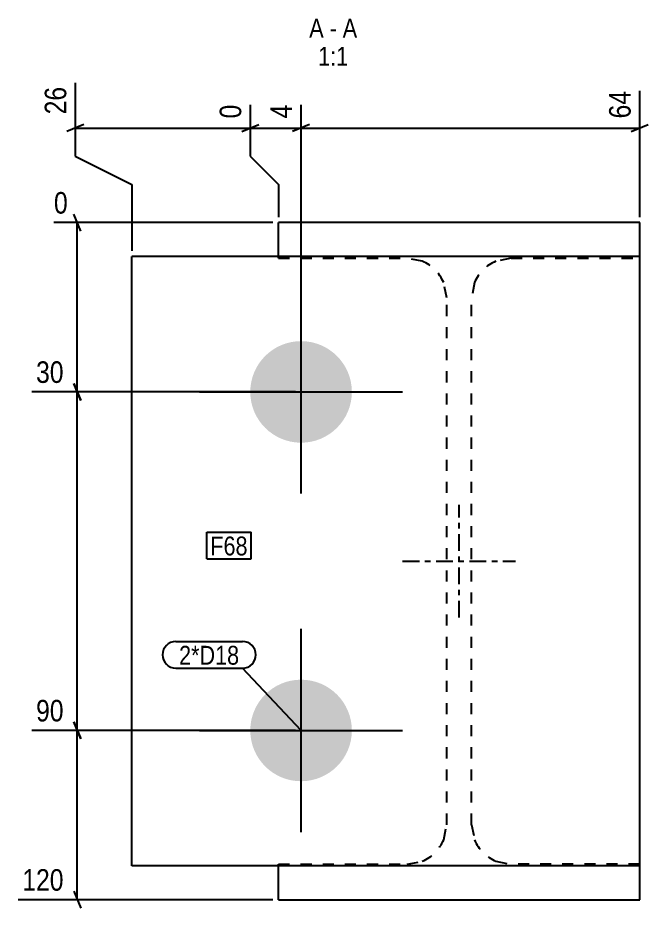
# Model space of a CAD drawing. Header units: millimetres. Extents: x -33 to 36484, y -31 to 896.
# Drawn here: x 20552.7 to 20664.4, y 2.4 to 160.2 of the extents above; entities that cross this region are included whole.
import ezdxf

# ---------------------------------------------------------------- set-up
doc = ezdxf.new("R2010")
doc.units = ezdxf.units.MM
doc.linetypes.add('DXK_LINE_DOT2', pattern=[3.9198, 1.9599, -1.9599])
doc.linetypes.add('DXK_LINE_DOT3', pattern=[5.9187, 2.979, -0.9799, 0.9799, -0.9799])
for name, color, linetype in [('MÅLSÆTNING', 7, 'Continuous'), ('STÅL', 7, 'Continuous'), ('TEKST', 7, 'Continuous')]:
    doc.layers.add(name, color=color, linetype=linetype)
doc.styles.add('Arial Narrow', font='ARIALN.TTF', dxfattribs={"height": 0.2})

msp = doc.modelspace()

# ---------------------------------------------------------------- hatches: boundary and pattern name
at = {"layer": 'STÅL', "linetype": 'Continuous'}
for points in [[(20593.9, 93.9, -1), (20611.9, 93.9, -1)], [(20593.9, 33.9, -1), (20611.9, 33.9, -1)]]:
    msp.add_hatch(color=96, dxfattribs=at).paths.add_polyline_path(points)

# ---------------------------------------------------------------- linework, layer by layer
at = {"layer": 'MÅLSÆTNING', "color": 7, "linetype": 'Continuous'}
for p, q in [((20562.9, 148.71), (20562.9, 135.67)), ((20662.9, 124.9), (20662.9, 147.25)), ((20593.9, 144.81), (20593.9, 135.67)), ((20593.9, 144.81), (20593.9, 135.67)), ((20602.9, 94.9), (20602.9, 144.81)), ((20602.9, 94.9), (20602.9, 144.81)), ((20564.4, 141.27), (20561.4, 140.07)), ((20562.9, 140.67), (20593.9, 140.67)), ((20592.4, 140.07), (20595.4, 141.27)), ((20592.4, 140.07), (20595.4, 141.27)), ((20593.9, 140.67), (20602.9, 140.67)), ((20604.4, 141.27), (20601.4, 140.07)), ((20604.4, 141.27), (20601.4, 140.07)), ((20602.9, 140.67), (20662.9, 140.67)), ((20661.4, 140.07), (20664.4, 141.27)), ((20593.9, 135.67), (20598.9, 130.67)), ((20593.9, 135.67), (20598.9, 130.67)), ((20572.9, 130.67), (20572.9, 118.9)), ((20598.9, 130.67), (20598.9, 124.9)), ((20598.9, 130.67), (20598.9, 124.9)), ((20563.85, 122.4), (20562.65, 125.4)), ((20597.9, 123.9), (20559.12, 123.9)), ((20563.25, 93.9), (20563.25, 123.9)), ((20563.85, 92.4), (20562.65, 95.4)), ((20562.65, 95.4), (20563.85, 92.4)), ((20601.9, 93.9), (20555.22, 93.9)), ((20601.9, 93.9), (20555.22, 93.9)), ((20563.25, 33.9), (20563.25, 93.9)), ((20562.65, 35.4), (20563.85, 32.4)), ((20563.85, 32.4), (20562.65, 35.4)), ((20601.9, 33.9), (20555.22, 33.9)), ((20601.9, 33.9), (20555.22, 33.9)), ((20563.25, 3.9), (20563.25, 33.9)), ((20562.65, 5.4), (20563.85, 2.4)), ((20597.9, 3.9), (20552.78, 3.9))]:
    msp.add_line(p, q, dxfattribs=at)
at = {"layer": 'STÅL', "color": 2, "linetype": 'Continuous'}
for p, q in [((20662.9, 123.9), (20598.9, 123.9)), ((20598.9, 117.9), (20598.9, 123.9)), ((20662.9, 117.9), (20662.9, 123.9)), ((20572.9, 9.9), (20572.9, 117.9)), ((20662.9, 117.9), (20572.9, 117.9)), ((20662.9, 9.9), (20662.9, 117.9)), ((20662.9, 9.9), (20572.9, 9.9)), ((20598.9, 3.9), (20598.9, 9.9)), ((20662.9, 3.9), (20662.9, 9.9)), ((20598.9, 3.9), (20662.9, 3.9))]:
    msp.add_line(p, q, dxfattribs=at)
at = {"layer": 'STÅL', "color": 7, "linetype": 'DXK_LINE_DOT2'}
for p, q in [((20598.9, 117.6), (20598.9, 117.9)), ((20598.9, 117.6), (20621.7, 117.6)), ((20624.38, 117.07), (20621.7, 117.6)), ((20640.1, 117.6), (20637.43, 117.07)), ((20640.1, 117.6), (20662.9, 117.6)), ((20662.9, 117.6), (20662.9, 117.9)), ((20628.7, 110.6), (20628.17, 113.28)), ((20633.64, 113.28), (20633.1, 110.6)), ((20628.7, 17.2), (20628.7, 110.6)), ((20633.1, 17.2), (20633.1, 110.6)), ((20628.17, 14.52), (20628.7, 17.2)), ((20633.1, 17.2), (20633.64, 14.52)), ((20598.9, 10.2), (20621.7, 10.2)), ((20598.9, 9.9), (20598.9, 10.2)), ((20621.7, 10.2), (20624.38, 10.73)), ((20637.43, 10.73), (20640.1, 10.2)), ((20662.9, 10.2), (20640.1, 10.2)), ((20662.9, 9.9), (20662.9, 10.2))]:
    msp.add_line(p, q, dxfattribs=at)
at = {"layer": 'STÅL', "color": 96, "linetype": 'Continuous'}
for p, q in [((20602.9, 75.9), (20602.9, 111.9)), ((20584.9, 93.9), (20620.9, 93.9)), ((20602.9, 15.9), (20602.9, 51.9)), ((20584.9, 33.9), (20620.9, 33.9))]:
    msp.add_line(p, q, dxfattribs=at)
at = {"layer": 'STÅL', "color": 7, "linetype": 'DXK_LINE_DOT3'}
for p, q in [((20630.9, 53.9), (20630.9, 73.9)), ((20620.9, 63.9), (20640.9, 63.9))]:
    msp.add_line(p, q, dxfattribs=at)
at = {"layer": 'STÅL', "color": 7, "linetype": 'DXK_LINE_DOT2'}
for centre, start, end in [((20621.7, 110.6), 22.5, 67.5), ((20640.1, 110.6), 112.5, 157.5), ((20621.7, 17.2), 292.5, 337.5), ((20640.1, 17.2), 202.5, 247.5)]:
    msp.add_arc(centre, 7, start, end, dxfattribs=at)

# ---------------------------------------------------------------- wipeouts: each hides what was drawn before it
at = {"color": 0, "linetype": 'Continuous'}
for points, layer in [([(20562.1, 148.78), (20556.5, 148.78), (20556.5, 142.3), (20562.1, 142.3)], 'MÅLSÆTNING'), ([(20561.63, 94.7), (20561.63, 100.3), (20555.15, 100.3), (20555.15, 94.7)], 'MÅLSÆTNING'), ([(20561.63, 34.7), (20561.63, 40.3), (20555.15, 40.3), (20555.15, 34.7)], 'MÅLSÆTNING'), ([(20561.63, 4.7), (20561.63, 10.3), (20552.71, 10.3), (20552.71, 4.7)], 'MÅLSÆTNING'), ([(20606.91, 156.71), (20606.91, 160.21), (20604.35, 160.21), (20604.35, 156.71)], 'TEKST'), ([(20609.23, 156.71), (20609.23, 160.21), (20607.96, 160.21), (20607.96, 156.71)], 'TEKST'), ([(20612.84, 156.71), (20612.84, 160.21), (20610.28, 160.21), (20610.28, 156.71)], 'TEKST'), ([(20611.26, 151.71), (20611.26, 155.21), (20605.93, 155.21), (20605.93, 151.71)], 'TEKST')]:
    msp.add_wipeout(points, dxfattribs=at).dxf.layer = layer
at = {"color": 0}
for points in [[(20593.43, 64.93), (20593.43, 68.43), (20586.82, 68.43), (20586.82, 64.93)], [(20591.95, 45.56), (20591.95, 49.06), (20581.29, 49.06), (20581.29, 45.56)]]:
    msp.add_wipeout(points, dxfattribs=at).dxf.layer = 'TEKST'

# ---------------------------------------------------------------- next in the draw order: texts
at = {"layer": 'MÅLSÆTNING', "color": 3, "linetype": 'Continuous', "style": 'Arial Narrow'}
msp.add_text('26', height=3.818, rotation=90.0002, dxfattribs=at).set_placement((20561.3, 143.1))
for s, p in [('30', (20555.95, 95.5)), ('90', (20555.95, 35.5)), ('120', (20553.51, 5.5))]:
    msp.add_text(s, height=3.818, dxfattribs=at).set_placement(p)
at = {"layer": 'TEKST', "color": 3, "linetype": 'Continuous', "style": 'Arial Narrow'}
for s, p in [('A', (20604.35, 156.71)), ('A', (20610.28, 156.71)), ('-', (20607.96, 156.71)), ('1:1', (20605.93, 151.71))]:
    msp.add_text(s, height=3.34, dxfattribs=at).set_placement(p)

# ---------------------------------------------------------------- next in the draw order: wipeouts: each hides what was drawn before it
at = {"color": 0, "linetype": 'Continuous'}
for points in [[(20662.1, 148.05), (20656.5, 148.05), (20656.5, 141.57), (20662.1, 141.57)], [(20593.1, 145.61), (20587.5, 145.61), (20587.5, 141.57), (20593.1, 141.57)], [(20602.1, 145.61), (20596.5, 145.61), (20596.5, 141.57), (20602.1, 141.57)], [(20562.35, 124.7), (20562.35, 130.3), (20558.32, 130.3), (20558.32, 124.7)]]:
    msp.add_wipeout(points, dxfattribs=at).dxf.layer = 'MÅLSÆTNING'
at = {"color": 0}
for points in [[(20593.43, 64.93), (20593.43, 68.43), (20586.82, 68.43), (20586.82, 64.93)], [(20591.95, 45.56), (20591.95, 49.06), (20581.29, 49.06), (20581.29, 45.56)]]:
    msp.add_wipeout(points, dxfattribs=at).dxf.layer = 'TEKST'

# ---------------------------------------------------------------- next in the draw order: linework, layer by layer
at = {"layer": 'MÅLSÆTNING', "color": 7, "linetype": 'Continuous'}
msp.add_line((20562.9, 135.67), (20572.9, 130.67), dxfattribs=at)
at = {"layer": 'TEKST', "color": 7, "linetype": 'Continuous'}
for p, q in [((20586.22, 69.03), (20594.03, 69.03)), ((20586.22, 64.33), (20586.22, 69.03)), ((20594.03, 64.33), (20594.03, 69.03)), ((20586.22, 64.33), (20594.03, 64.33)), ((20580.69, 49.66), (20592.55, 49.66)), ((20580.69, 44.96), (20592.55, 44.96)), ((20602.9, 33.9), (20592.55, 44.96))]:
    msp.add_line(p, q, dxfattribs=at)
for centre, start, end in [((20580.69, 47.31), 90, 270), ((20592.55, 47.31), 270, 90)]:
    msp.add_arc(centre, 2.35, start, end, dxfattribs=at)

# ---------------------------------------------------------------- next in the draw order: texts
at = {"layer": 'MÅLSÆTNING', "color": 3, "linetype": 'Continuous', "style": 'Arial Narrow'}
for s, height, p in [('64', 3.818, (20661.3, 142.37)), ('0', 3.82, (20592.3, 142.37)), ('4', 3.82, (20601.3, 142.37))]:
    msp.add_text(s, height=height, rotation=90.0002, dxfattribs=at).set_placement(p)
msp.add_text('0', height=3.82, dxfattribs=at).set_placement((20559.12, 125.5))
at = {"layer": 'TEKST', "color": 3, "style": 'Arial Narrow'}
for s, p in [('F68', (20586.82, 64.93)), ('2*D18', (20581.29, 45.56))]:
    msp.add_text(s, height=3.34, dxfattribs=at).set_placement(p)

doc.saveas('drawing.dxf')
